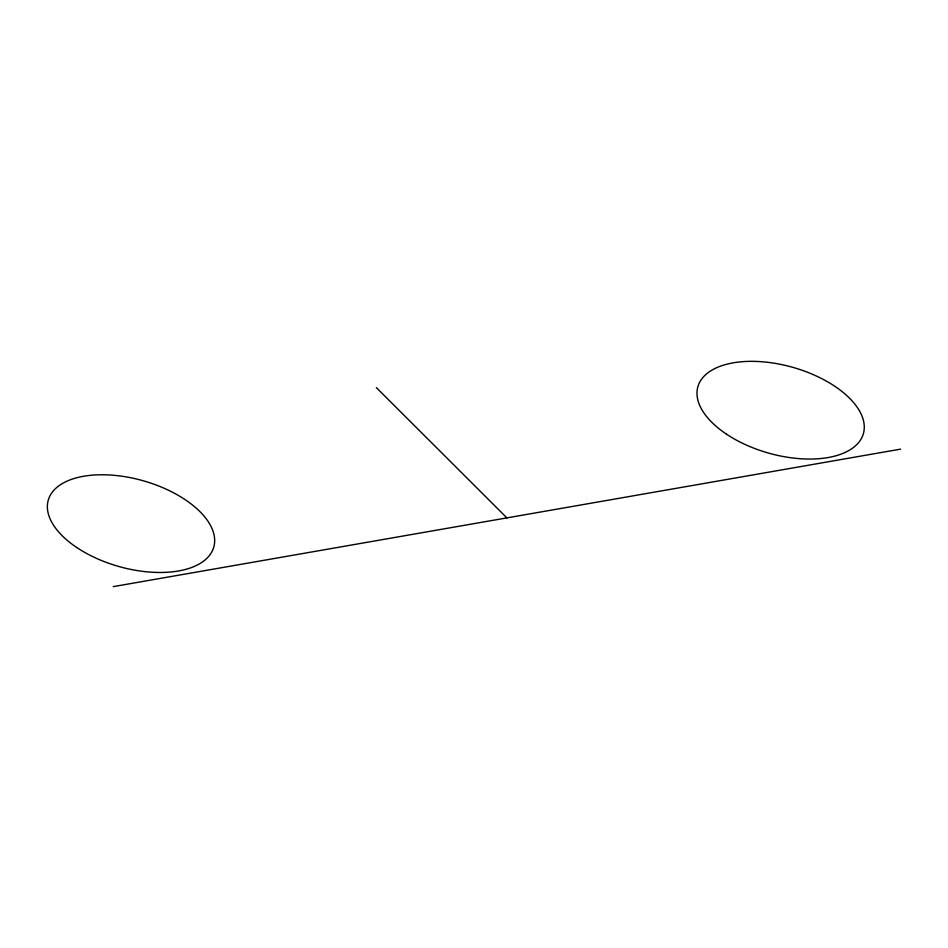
<?xml version="1.0" encoding="UTF-8"?>
<svg xmlns="http://www.w3.org/2000/svg" width="948" height="948" viewBox="0 0 948 948"><rect width="100%" height="100%" fill="white"/><g stroke="black" fill="none" stroke-linecap="round" stroke-linejoin="round"><path stroke-width="1.42" d="M113.215 586.634L900.6 449.139M376.368 387.625L506.907 517.892M76.752 547.506A86.031 44.568 15.8 0 0 213.288 548.608A86.031 44.568 15.8 0 0 103.012 474.77A86.031 44.568 15.8 0 0 76.752 547.506M726.346 434.066A86.031 44.568 15.8 0 0 862.893 435.168A86.031 44.568 15.8 0 0 752.605 361.342A86.031 44.568 15.8 0 0 726.346 434.066"/></g></svg>
